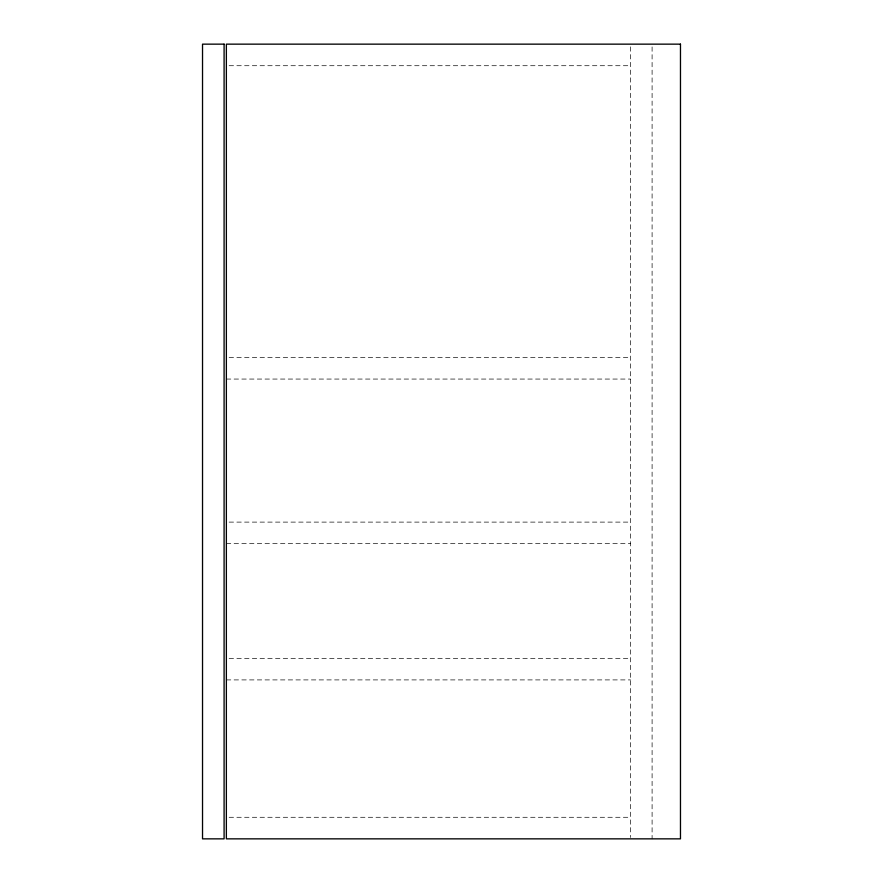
<?xml version="1.0" encoding="UTF-8"?>
<svg xmlns="http://www.w3.org/2000/svg" width="883" height="883" viewBox="0 0 883 883"><rect width="100%" height="100%" fill="white"/><g stroke="black" fill="none" stroke-linecap="round" stroke-linejoin="round"><path stroke-width="0.66" stroke-dasharray="4.42 3.31" d="M229.127 65.717L630.528 65.717M229.127 357.494L630.528 357.494M226.368 379.061L630.528 379.061M229.127 522.107L630.528 522.107M226.368 543.674L630.528 543.674M229.127 658.343L630.528 658.343M226.368 679.91L630.528 679.91M229.127 817.283L630.528 817.283M652.095 46.909L652.095 838.85M630.528 46.843L630.528 837.503"/><path stroke-width="1.32" d="M224.094 44.15L202.527 44.15L202.527 838.85L224.094 838.85L224.094 44.15M680.473 44.15L226.368 44.15L226.368 838.85L680.473 838.85L680.473 44.15"/></g></svg>
